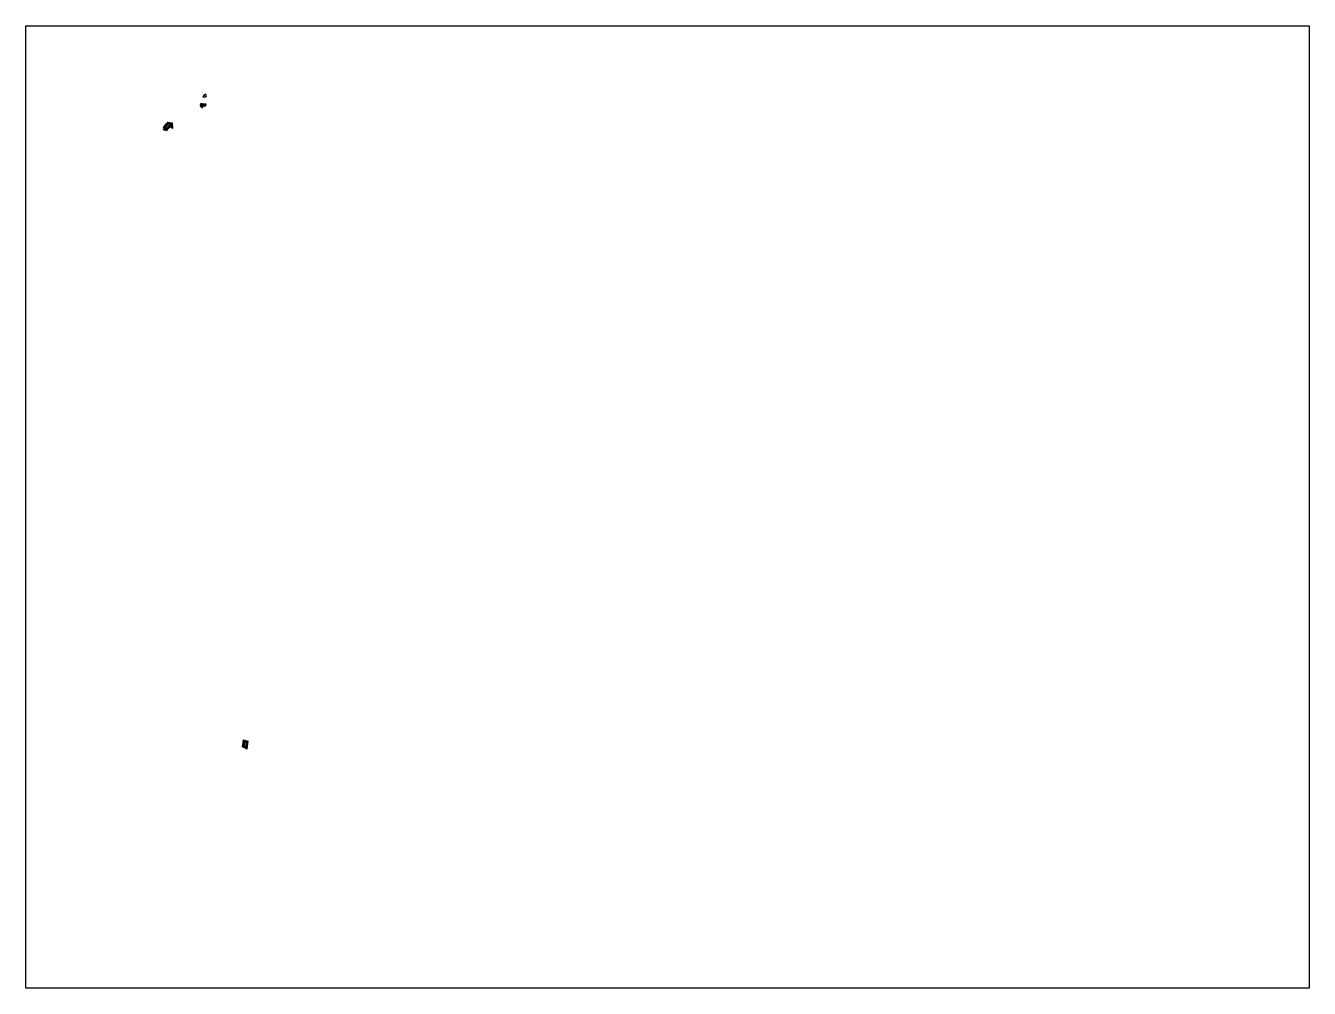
# Model space of a CAD drawing. Extents: x -308 to 892, y -660 to 240.
import ezdxf

# ---------------------------------------------------------------- set-up
doc = ezdxf.new("R2010")
doc.units = 0
doc.header["$MEASUREMENT"] = 0
doc.layers.add('EBENE_3', color=7, linetype='CONTINUOUS')

msp = doc.modelspace()

# ---------------------------------------------------------------- linework, layer by layer
at = {"layer": 'EBENE_3', "color": 1}
msp.add_lwpolyline([(892, -660), (-308, -660), (-308, 240), (892, 240), (892, -660)], dxfattribs=at)
at = {"layer": 'EBENE_3', "color": 7}
for points in [[(-142.3, 173.4), (-141.6, 173.3), (-140.7, 173.4), (-140, 173.6), (-139.5, 173.7), (-139, 173.7), (-139.2, 174.1), (-139.2, 174.3), (-139.4, 175.1), (-139.5, 175.3), (-139.5, 175.5), (-139.7, 175.9), (-141, 175.2), (-141, 175.2), (-142.3, 173.4), (-142.3, 173.4)], [(-143.1, 163), (-143, 163), (-143.1, 163.2), (-143.1, 163)], [(-179.1, 142.6), (-178.6, 144.3), (-178.6, 144.4), (-179.2, 145.3), (-177.6, 147), (-176.6, 148.1), (-176.6, 148.2), (-176.4, 148.3), (-176, 148.7), (-175.1, 149.8), (-170.9, 149.2), (-170.8, 143.9), (-173, 145.3), (-173.1, 145.1), (-173.4, 144.9), (-174.5, 143.8), (-175.3, 143.1), (-175.4, 143), (-175.9, 141.6), (-179.1, 142.6)], [(-178.4, 143), (-178.1, 144.2), (-178.1, 144.6), (-178.1, 144.6), (-178.5, 145.2), (-177.2, 146.7), (-176.2, 147.7), (-176.2, 147.8), (-176.1, 147.9), (-175.7, 148.4), (-174.9, 149.3), (-171.4, 148.8), (-171.3, 144.8), (-173.1, 145.9), (-173.2, 145.7), (-173.3, 145.6), (-173.5, 145.5), (-173.8, 145.2), (-174.8, 144.2), (-174.9, 144.2), (-175.6, 143.5), (-175.8, 143.3), (-176.2, 142.2), (-178.4, 143)], [(-103.7, -435), (-104.1, -434.7), (-105.3, -434.2), (-104.6, -430.1), (-104.3, -427.8), (-100.2, -428.8), (-101.4, -436.4), (-103.7, -435)], [(-103.4, -434.5), (-103.4, -434.5), (-103.9, -434.3), (-104.7, -433.9), (-104.1, -430.2), (-103.9, -428.5), (-100.8, -429.2), (-101.8, -435.5), (-103.4, -434.5)], [(-103.1, -434.1), (-103.2, -434.1), (-103.7, -433.8), (-104.2, -433.6), (-103.6, -430.3), (-103.4, -429.1), (-101.4, -429.5), (-102.2, -434.7), (-103.1, -434.1)]]:
    msp.add_lwpolyline(points, dxfattribs=at)
for points, knots in [([(-143.2, 164.2), (-143.2, 164.2), (-143.2, 164.3), (-143.3, 164.3), (-143.3, 164.3), (-143.4, 164.3), (-143.4, 164.3), (-143.4, 164.3), (-143.5, 164.3), (-143.5, 164.3), (-143.5, 164.3), (-144.6, 164.1), (-144.6, 164.1), (-144.6, 164.1), (-144.8, 165.8), (-144.8, 165.8), (-144.8, 165.8), (-144.5, 166.8), (-144.5, 166.8), (-144.5, 166.8), (-144.1, 166.8), (-144.1, 166.8), (-144.1, 166.8), (-144, 166.8), (-144, 166.8), (-144, 166.8), (-144, 166.8), (-144, 166.8), (-144, 166.8), (-143, 166.8), (-143, 166.8), (-143, 166.8), (-142.8, 166.7), (-142.8, 166.7), (-142.8, 166.7), (-142.3, 166.7), (-142.3, 166.7), (-142.3, 166.7), (-141.3, 166.6), (-141.3, 166.6), (-141.3, 166.6), (-140.8, 166.5), (-140.8, 166.5), (-140.8, 166.5), (-140.8, 166.5), (-140.8, 166.5), (-140.8, 166.5), (-140.8, 166.5), (-140.8, 166.5), (-140.8, 166.5), (-139.2, 166.7), (-139.2, 166.7), (-139.2, 166.7), (-139.5, 165.8), (-139.5, 165.8), (-139.5, 165.8), (-139.5, 165.8), (-139.5, 165.8), (-139.5, 165.8), (-139.7, 165), (-139.7, 165), (-139.7, 165), (-142.1, 164.6), (-142.1, 164.6), (-142.2, 164.6), (-142.3, 164.5), (-142.3, 164.4), (-142.3, 164.4), (-142.6, 163.4), (-142.6, 163.4), (-142.6, 163.4), (-143.2, 164.2), (-143.2, 164.2)], [0, 0, 0, 0, 1, 1, 1, 2, 2, 2, 3, 3, 3, 4, 4, 4, 5, 5, 5, 6, 6, 6, 7, 7, 7, 8, 8, 8, 9, 9, 9, 10, 10, 10, 11, 11, 11, 12, 12, 12, 13, 13, 13, 14, 14, 14, 15, 15, 15, 16, 16, 16, 17, 17, 17, 18, 18, 18, 19, 19, 19, 20, 20, 20, 21, 21, 21, 22, 22, 22, 23, 23, 23, 24, 24, 24, 24]), ([(-144.2, 166.3), (-144.2, 166.3), (-144.3, 165.8), (-144.3, 165.8), (-144.3, 165.8), (-144.1, 164.7), (-144.1, 164.7), (-144.1, 164.7), (-143.6, 164.8), (-143.6, 164.8), (-143.4, 164.9), (-143.1, 164.8), (-143, 164.7), (-142.9, 164.6), (-142.8, 164.6), (-142.8, 164.5), (-142.7, 164.8), (-142.5, 165), (-142.2, 165.1), (-142.2, 165.1), (-140.1, 165.5), (-140.1, 165.5), (-140.1, 165.5), (-140, 165.9), (-140, 165.9), (-140, 165.9), (-140, 166), (-139.9, 166), (-139.9, 166), (-139.9, 166.1), (-139.9, 166.1), (-139.9, 166.1), (-140.7, 166), (-140.7, 166), (-140.7, 166), (-140.7, 166), (-140.8, 166), (-140.8, 166), (-140.8, 166), (-140.8, 166), (-140.8, 166), (-140.9, 166), (-140.9, 166), (-140.9, 166), (-141.3, 166.1), (-141.3, 166.1), (-141.4, 166.1), (-141.4, 166.1), (-141.4, 166.1), (-141.4, 166.1), (-142.4, 166.2), (-142.4, 166.2), (-142.4, 166.2), (-142.8, 166.2), (-142.8, 166.2), (-142.8, 166.2), (-142.8, 166.2), (-142.8, 166.2), (-142.8, 166.2), (-143, 166.3), (-143, 166.3), (-143, 166.3), (-144, 166.3), (-144, 166.3), (-144, 166.3), (-144.1, 166.3), (-144.1, 166.3), (-144.1, 166.3), (-144.2, 166.3), (-144.2, 166.3), (-144.2, 166.3), (-144.2, 166.3), (-144.2, 166.3)], [0, 0, 0, 0, 1, 1, 1, 2, 2, 2, 3, 3, 3, 4, 4, 4, 5, 5, 5, 6, 6, 6, 7, 7, 7, 8, 8, 8, 9, 9, 9, 10, 10, 10, 11, 11, 11, 12, 12, 12, 13, 13, 13, 14, 14, 14, 15, 15, 15, 16, 16, 16, 17, 17, 17, 18, 18, 18, 19, 19, 19, 20, 20, 20, 21, 21, 21, 22, 22, 22, 23, 23, 23, 24, 24, 24, 24]), ([(-177.8, 143.3), (-177.8, 143.3), (-177.6, 144.1), (-177.6, 144.1), (-177.6, 144.2), (-177.6, 144.2), (-177.6, 144.2), (-177.6, 144.2), (-177.6, 144.6), (-177.6, 144.6), (-177.6, 144.7), (-177.6, 144.7), (-177.6, 144.7), (-177.6, 144.7), (-177.7, 144.8), (-177.7, 144.8), (-177.7, 144.8), (-177.7, 144.8), (-177.7, 144.9), (-177.7, 144.9), (-177.9, 145.2), (-177.9, 145.2), (-177.9, 145.2), (-176.8, 146.3), (-176.8, 146.3), (-176.8, 146.3), (-175.9, 147.4), (-175.9, 147.4), (-175.9, 147.4), (-175.8, 147.5), (-175.8, 147.5), (-175.8, 147.5), (-175.7, 147.6), (-175.7, 147.6), (-175.7, 147.6), (-175.3, 148), (-175.3, 148), (-175.3, 148), (-174.7, 148.7), (-174.7, 148.7), (-174.7, 148.7), (-171.9, 148.3), (-171.9, 148.3), (-171.9, 148.3), (-171.8, 145.7), (-171.8, 145.7), (-171.8, 145.7), (-172.9, 146.4), (-172.9, 146.4), (-173, 146.4), (-173, 146.5), (-173.1, 146.5), (-173.2, 146.5), (-173.2, 146.4), (-173.3, 146.4), (-173.3, 146.4), (-173.6, 146.1), (-173.6, 146.1), (-173.6, 146.1), (-173.6, 146.1), (-173.6, 146), (-173.6, 146), (-173.7, 146), (-173.7, 146), (-173.7, 146), (-173.7, 145.9), (-173.7, 145.9), (-173.8, 145.9), (-173.8, 145.9), (-173.8, 145.9), (-173.8, 145.9), (-174.1, 145.6), (-174.1, 145.6), (-174.1, 145.6), (-175.2, 144.6), (-175.2, 144.6), (-175.2, 144.6), (-175.2, 144.5), (-175.2, 144.5), (-175.2, 144.5), (-175.9, 143.9), (-175.9, 143.9), (-175.9, 143.9), (-176.2, 143.6), (-176.2, 143.6), (-176.3, 143.6), (-176.3, 143.5), (-176.3, 143.5), (-176.3, 143.5), (-176.5, 142.9), (-176.5, 142.9), (-176.5, 142.9), (-177.8, 143.3), (-177.8, 143.3)], [0, 0, 0, 0, 1, 1, 1, 2, 2, 2, 3, 3, 3, 4, 4, 4, 5, 5, 5, 6, 6, 6, 7, 7, 7, 8, 8, 8, 9, 9, 9, 10, 10, 10, 11, 11, 11, 12, 12, 12, 13, 13, 13, 14, 14, 14, 15, 15, 15, 16, 16, 16, 17, 17, 17, 18, 18, 18, 19, 19, 19, 20, 20, 20, 21, 21, 21, 22, 22, 22, 23, 23, 23, 24, 24, 24, 25, 25, 25, 26, 26, 26, 27, 27, 27, 28, 28, 28, 29, 29, 29, 30, 30, 30, 31, 31, 31, 31]), ([(-175.4, 147.2), (-175.4, 147.2), (-175.5, 147.1), (-175.5, 147.1), (-175.5, 147.1), (-175.5, 147.1), (-175.5, 147.1), (-175.5, 147.1), (-176.5, 146), (-176.5, 146), (-176.5, 146), (-177.3, 145.1), (-177.3, 145.1), (-177.3, 145.1), (-177.2, 145.1), (-177.2, 145), (-177.2, 145), (-177.2, 144.9), (-177.2, 144.9), (-177.1, 144.9), (-177.1, 144.8), (-177.1, 144.7), (-177.1, 144.7), (-177.1, 144.3), (-177.1, 144.3), (-177.1, 144.2), (-177.1, 144.1), (-177.1, 144), (-177.1, 144), (-177.2, 143.6), (-177.2, 143.6), (-177.2, 143.6), (-176.8, 143.5), (-176.8, 143.5), (-176.8, 143.5), (-176.8, 143.7), (-176.8, 143.7), (-176.7, 143.8), (-176.7, 143.9), (-176.6, 143.9), (-176.6, 143.9), (-176.3, 144.2), (-176.3, 144.2), (-176.3, 144.2), (-176.3, 144.3), (-176.3, 144.3), (-176.3, 144.3), (-175.6, 144.9), (-175.6, 144.9), (-175.6, 144.9), (-175.5, 144.9), (-175.5, 144.9), (-175.5, 144.9), (-174.5, 145.9), (-174.5, 145.9), (-174.5, 145.9), (-174.4, 145.9), (-174.4, 146), (-174.4, 146), (-174.1, 146.3), (-174.1, 146.3), (-174.1, 146.3), (-174.1, 146.3), (-174, 146.3), (-174, 146.4), (-174, 146.4), (-173.9, 146.5), (-173.9, 146.5), (-173.6, 146.7), (-173.6, 146.7), (-173.4, 147), (-173, 147), (-172.7, 146.8), (-172.7, 146.8), (-172.4, 146.6), (-172.4, 146.6), (-172.4, 146.6), (-172.4, 147.9), (-172.4, 147.9), (-172.4, 147.9), (-174.5, 148.2), (-174.5, 148.2), (-174.5, 148.2), (-174.9, 147.7), (-174.9, 147.7), (-174.9, 147.7), (-175.3, 147.3), (-175.3, 147.3), (-175.3, 147.3), (-175.3, 147.3), (-175.3, 147.2), (-175.3, 147.2), (-175.4, 147.2), (-175.4, 147.2)], [0, 0, 0, 0, 1, 1, 1, 2, 2, 2, 3, 3, 3, 4, 4, 4, 5, 5, 5, 6, 6, 6, 7, 7, 7, 8, 8, 8, 9, 9, 9, 10, 10, 10, 11, 11, 11, 12, 12, 12, 13, 13, 13, 14, 14, 14, 15, 15, 15, 16, 16, 16, 17, 17, 17, 18, 18, 18, 19, 19, 19, 20, 20, 20, 21, 21, 21, 22, 22, 22, 23, 23, 23, 24, 24, 24, 25, 25, 25, 26, 26, 26, 27, 27, 27, 28, 28, 28, 29, 29, 29, 30, 30, 30, 31, 31, 31, 31]), ([(-103, -429.7), (-103, -429.7), (-103.1, -430.3), (-103.1, -430.3), (-103.1, -430.3), (-103.6, -433.3), (-103.6, -433.3), (-103.6, -433.3), (-103.5, -433.3), (-103.5, -433.3), (-103.5, -433.4), (-103.5, -433.4), (-103.4, -433.4), (-103.4, -433.4), (-102.9, -433.7), (-102.9, -433.7), (-102.9, -433.7), (-102.9, -433.7), (-102.9, -433.7), (-102.9, -433.7), (-102.6, -433.9), (-102.6, -433.9), (-102.6, -433.9), (-101.9, -429.9), (-101.9, -429.9), (-101.9, -429.9), (-103, -429.7), (-103, -429.7)], [0, 0, 0, 0, 1, 1, 1, 2, 2, 2, 3, 3, 3, 4, 4, 4, 5, 5, 5, 6, 6, 6, 7, 7, 7, 8, 8, 8, 9, 9, 9, 9])]:
    msp.add_open_spline(points, degree=3, knots=knots, dxfattribs=at)

doc.saveas('drawing.dxf')
